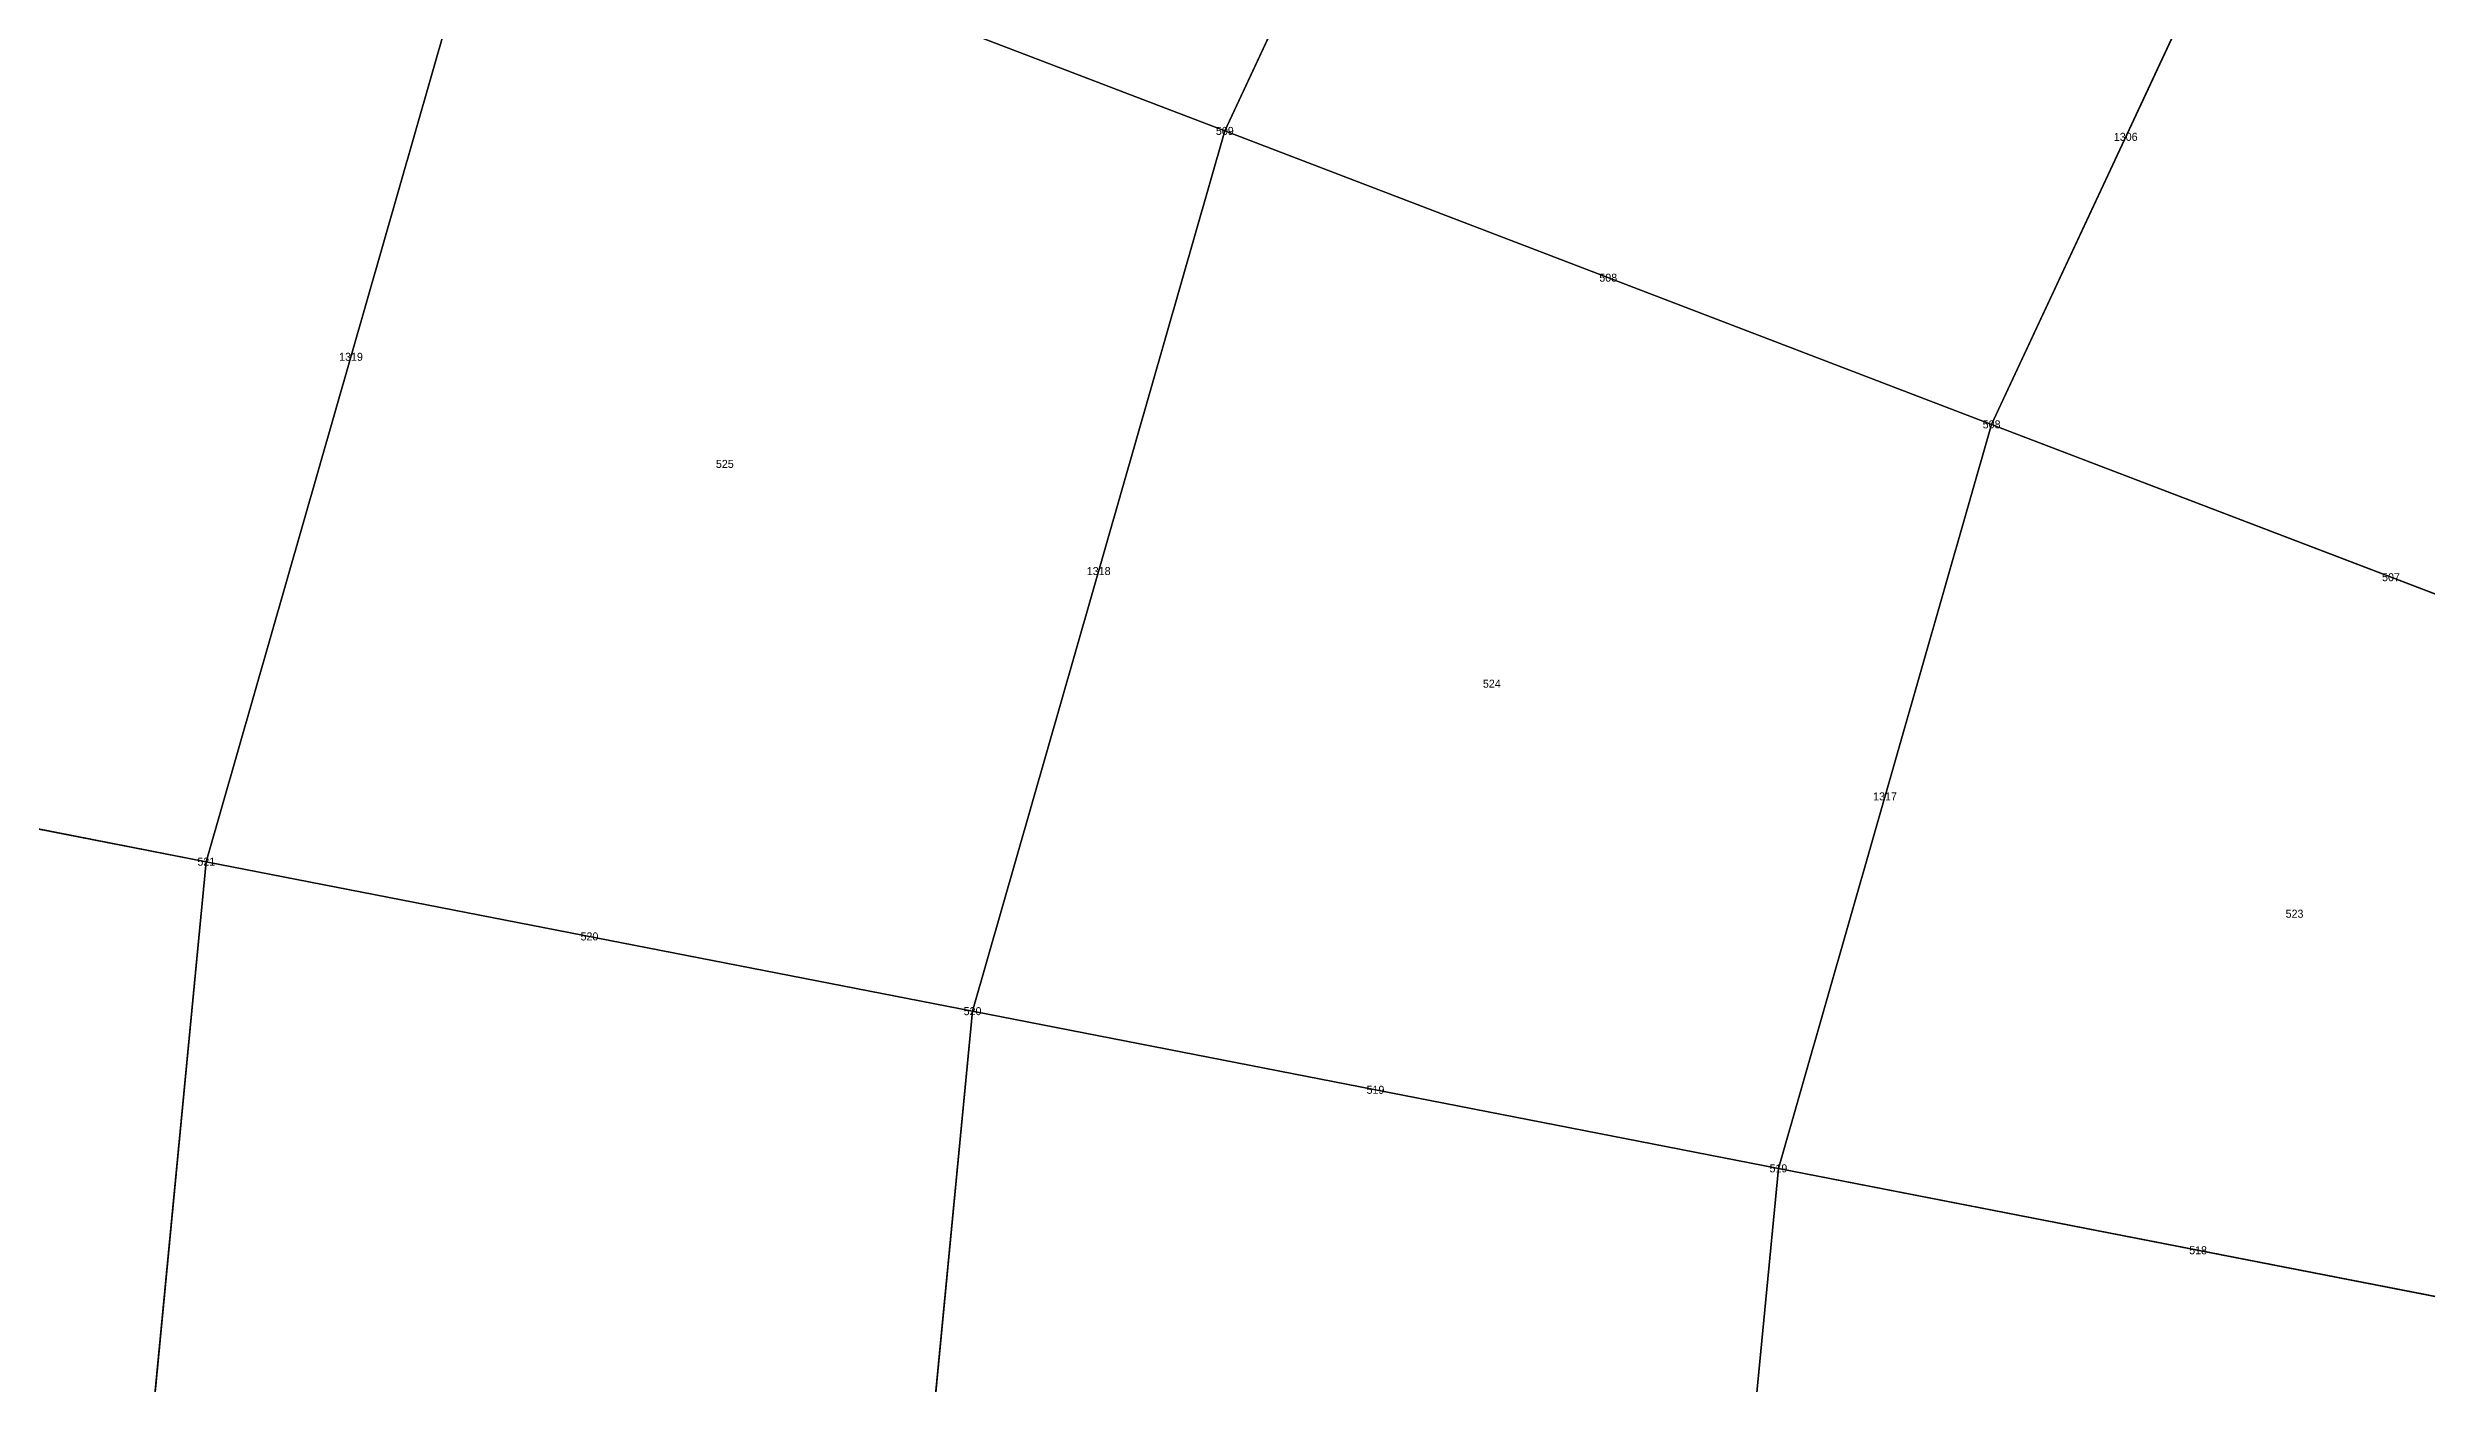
# Model space of a CAD drawing. Header units: metres. Extents: x -1.88 to 1.88, y -1.88 to 1.88.
# Drawn here: x -1.532 to -0.938, y 0.161 to 0.495 of the extents above; entities that cross this region are included whole.
import ezdxf
from ezdxf.enums import TextEntityAlignment as Align

# ---------------------------------------------------------------- set-up
doc = ezdxf.new("R2010")
doc.units = ezdxf.units.M

msp = doc.modelspace()

# ---------------------------------------------------------------- linework, layer by layer
at = {"layer": 'BRANCHES'}
for p, q in [((-1.15897, 0.64389, 2.2964), (-1.23825, 0.47386, 2.2964)), ((-1.42047, 0.54359, 2.1721), (-1.49278, 0.29123, 2.1721)), ((-1.23825, 0.47386, 2.2964), (-1.42047, 0.54359, 2.1721)), ((-0.97961, 0.54424, 2.40321), (-1.04662, 0.40052, 2.40321)), ((-1.23825, 0.47386, 2.2964), (-1.30129, 0.25387, 2.2964)), ((-1.04662, 0.40052, 2.40321), (-1.23825, 0.47386, 2.2964)), ((-1.04662, 0.40052, 2.40321), (-1.0999, 0.21458, 2.40321)), ((-0.84701, 0.32414, 2.49174), (-1.04662, 0.40052, 2.40321)), ((-1.49278, 0.29123, 2.1721), (-1.67291, 0.32637, 2.03128)), ((-1.49278, 0.29123, 2.1721), (-1.52092, 0, 2.1721)), ((-1.30129, 0.25387, 2.2964), (-1.49278, 0.29123, 2.1721)), ((-1.30129, 0.25387, 2.2964), (-1.32583, 0, 2.2964)), ((-1.0999, 0.21458, 2.40321), (-1.30129, 0.25387, 2.2964)), ((-1.0999, 0.21458, 2.40321), (-1.12064, 0, 2.40321)), ((-0.89014, 0.17366, 2.49174), (-1.0999, 0.21458, 2.40321))]:
    msp.add_line(p, q, dxfattribs=at)
at = {"layer": 'Faces'}
for points in [[(-1.15897, 0.64389, 2.2964), (-1.23825, 0.47386, 2.2964), (-1.42047, 0.54359, 2.1721), (-1.32952, 0.73864, 2.1721)], [(-0.97961, 0.54424, 2.40321), (-1.04662, 0.40052, 2.40321), (-1.23825, 0.47386, 2.2964), (-1.15897, 0.64389, 2.2964)], [(-0.7405, 0.52361, 2.49174), (-0.79278, 0.44045, 2.49174), (-0.97961, 0.54424, 2.40321), (-0.915, 0.647, 2.40321)], [(-1.42047, 0.54359, 2.1721), (-1.49278, 0.29123, 2.1721), (-1.67291, 0.32637, 2.03128), (-1.59187, 0.60918, 2.03128)], [(-1.23825, 0.47386, 2.2964), (-1.30129, 0.25387, 2.2964), (-1.49278, 0.29123, 2.1721), (-1.42047, 0.54359, 2.1721)], [(-0.79278, 0.44045, 2.49174), (-0.84701, 0.32414, 2.49174), (-1.04662, 0.40052, 2.40321), (-0.97961, 0.54424, 2.40321)], [(-1.04662, 0.40052, 2.40321), (-1.0999, 0.21458, 2.40321), (-1.30129, 0.25387, 2.2964), (-1.23825, 0.47386, 2.2964)], [(-0.84701, 0.32414, 2.49174), (-0.89014, 0.17366, 2.49174), (-1.0999, 0.21458, 2.40321), (-1.04662, 0.40052, 2.40321)], [(-1.49278, 0.29123, 2.1721), (-1.52092, 0, 2.1721), (-1.70445, 0, 2.03128), (-1.67291, 0.32637, 2.03128)], [(-1.30129, 0.25387, 2.2964), (-1.32583, 0, 2.2964), (-1.52092, 0, 2.1721), (-1.49278, 0.29123, 2.1721)], [(-1.0999, 0.21458, 2.40321), (-1.12064, 0, 2.40321), (-1.32583, 0, 2.2964), (-1.30129, 0.25387, 2.2964)], [(-0.89014, 0.17366, 2.49174), (-0.90692, 0, 2.49174), (-1.12064, 0, 2.40321), (-1.0999, 0.21458, 2.40321)]]:
    msp.add_3dface(points, dxfattribs=at)
at = {"layer": 'NODI-Estradosso'}
for p in [(-1.23825, 0.47386, 2.63712), (-1.04662, 0.40052, 2.73064), (-1.49278, 0.29123, 2.52963), (-1.30129, 0.25387, 2.63712), (-1.0999, 0.21458, 2.73064)]:
    msp.add_point(p, dxfattribs=at)
at = {"layer": 'NODI-Intradosso'}
for p in [(-1.23825, 0.47386, 2.2964), (-1.04662, 0.40052, 2.40321), (-1.49278, 0.29123, 2.1721), (-1.30129, 0.25387, 2.2964), (-1.0999, 0.21458, 2.40321)]:
    msp.add_point(p, dxfattribs=at)

# ---------------------------------------------------------------- texts
at = {"layer": 'BRANCHES-Index'}
for s, p in [('1306', (-1.01311, 0.47238, 2.40321)), ('508', (-1.14243, 0.43719, 2.3498)), ('1319', (-1.45662, 0.41741, 2.1721)), ('1318', (-1.26977, 0.36386, 2.2964)), ('507', (-0.94682, 0.36233, 2.44747)), ('1317', (-1.07326, 0.30755, 2.40321)), ('520', (-1.39704, 0.27255, 2.23425)), ('519', (-1.2006, 0.23422, 2.3498)), ('518', (-0.99502, 0.19412, 2.44747))]:
    msp.add_text(s, height=0.002, dxfattribs=at).set_placement(p, align=Align.MIDDLE_CENTER)
at = {"layer": 'Faces-Index'}
for s, p in [('525', (-1.3632, 0.39064, 2.23425)), ('524', (-1.17152, 0.33571, 2.3498)), ('523', (-0.97092, 0.27822, 2.44747))]:
    msp.add_text(s, height=0.002, dxfattribs=at).set_placement(p, align=Align.MIDDLE_CENTER)
at = {"layer": 'NODI-Index'}
for s, p in [('509', (-1.23825, 0.47386, 2.2964)), ('508', (-1.04662, 0.40052, 2.40321)), ('521', (-1.49278, 0.29123, 2.1721)), ('520', (-1.30129, 0.25387, 2.2964)), ('519', (-1.0999, 0.21458, 2.40321))]:
    msp.add_text(s, height=0.002, dxfattribs=at).set_placement(p, align=Align.MIDDLE_CENTER)

doc.saveas('drawing.dxf')
